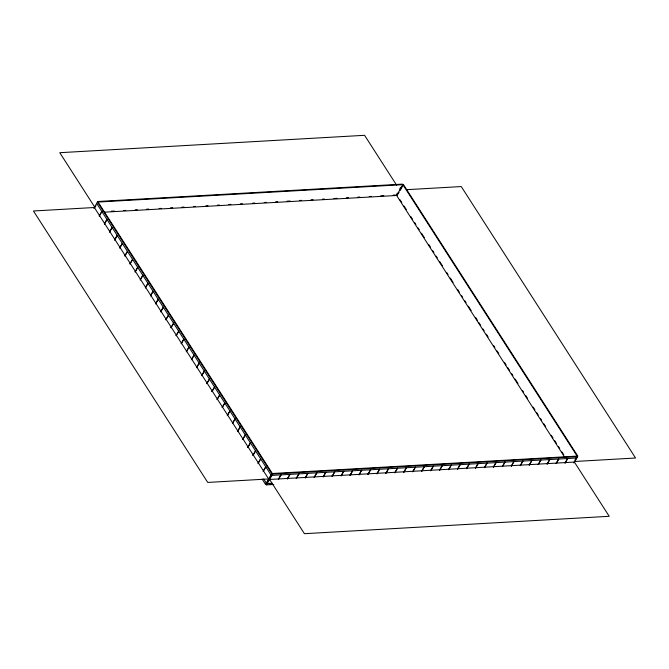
<?xml version="1.0" encoding="UTF-8"?>
<svg xmlns="http://www.w3.org/2000/svg" width="669" height="669" viewBox="0 0 669 669"><rect width="100%" height="100%" fill="white"/><g stroke="black" fill="none" stroke-linecap="round" stroke-linejoin="round"><path stroke-width="1" d="M93.827 208.41L97.707 201.511L402.504 184.117L577.498 456.651L573.877 462.973M94.956 207.474L95.985 205.667M99.204 215.936L101.788 211.421M99.313 216.104L101.897 211.588M104.331 223.914L106.915 219.407M104.439 224.082L107.023 219.566M109.457 231.9L112.041 227.385M109.557 232.059L112.141 227.544M114.575 239.878L117.159 235.363M114.683 240.037L117.267 235.53M119.701 247.856L122.285 243.34M119.81 248.023L122.394 243.508M124.827 255.834L127.411 251.318M124.927 256.001L127.511 251.485M129.945 263.812L132.529 259.296M130.054 263.979L132.638 259.463M135.071 271.79L137.655 267.274M135.171 271.957L137.764 267.441M140.189 279.767L142.781 275.26M140.298 279.935L142.882 275.419M145.315 287.754L147.899 283.238M145.424 287.913L148.008 283.397M150.441 295.731L153.025 291.216M150.542 295.89L153.134 291.383M155.559 303.709L158.152 299.194M155.668 303.877L158.252 299.361M160.685 311.687L163.269 307.171M160.794 311.854L163.378 307.339M165.812 319.665L168.396 315.149M165.912 319.832L168.496 315.316M170.93 327.643L173.514 323.127M171.038 327.81L173.622 323.294M176.056 335.621L178.64 331.113M176.164 335.788L178.748 331.272M181.182 343.607L183.766 339.091M181.282 343.766L183.866 339.25M186.3 351.585L188.884 347.069M186.408 351.743L188.993 347.236M191.426 359.562L194.01 355.047M191.535 359.73L194.119 355.214M196.552 367.54L199.136 363.024M196.653 367.707L199.237 363.192M201.67 375.518L204.254 371.002M201.779 375.685L204.363 371.17M206.796 383.496L209.38 378.98M206.897 383.663L209.489 379.147M211.914 391.474L214.506 386.966M212.023 391.641L214.607 387.125M217.04 399.46L219.624 394.944M217.149 399.619L219.733 395.103M222.167 407.438L224.751 402.922M222.267 407.597L224.859 403.089M227.284 415.416L229.877 410.9M227.393 415.574L229.977 411.067M232.411 423.393L234.995 418.878M232.519 423.561L235.103 419.045M237.537 431.371L240.121 426.855M237.637 431.538L240.221 427.023M242.655 439.349L245.239 434.833M242.763 439.516L245.347 435.001M247.781 447.327L250.365 442.819M247.89 447.494L250.474 442.978M397.336 193.14L396.299 194.947L564.745 457.278M399.661 189.084L400.698 187.278M396.65 195.49L402.855 184.661M398.038 194.102L399.067 192.296M400.104 190.489L403.466 184.627L577.757 456.074L574.144 462.396M252.907 455.313L255.491 450.797M253.007 455.472L255.591 450.956M258.025 463.291L260.609 458.775M258.134 463.45L260.718 458.942M263.151 471.269L265.735 466.753M263.26 471.428L265.844 466.92M262.148 479.104L265.534 484.373L271.739 473.543L577.757 456.074M265.534 484.373L266.145 484.339L272.35 473.51M266.145 484.339L266.496 484.883L272.701 474.053L577.498 456.651M278.296 479.405L280.88 474.89M278.48 479.397L281.064 474.881M287.252 478.895L289.844 474.38M287.444 478.887L290.028 474.371M296.216 478.385L298.8 473.869M296.4 478.377L298.984 473.861M305.173 477.875L307.757 473.359M305.357 477.867L307.941 473.351M314.137 477.365L316.721 472.849M314.321 477.348L316.905 472.841M323.094 476.846L325.678 472.339M323.278 476.838L325.862 472.322M332.05 476.336L334.634 471.829M332.234 476.328L334.826 471.812M341.014 475.826L343.598 471.311M341.198 475.818L343.782 471.302M349.971 475.316L352.555 470.8M350.155 475.308L352.739 470.792M358.927 474.806L361.519 470.29M359.119 474.798L361.703 470.282M367.891 474.296L370.475 469.78M368.075 474.279L370.659 469.772M376.848 473.786L379.432 469.27M377.032 473.769L379.616 469.262M385.812 473.267L388.396 468.76M385.996 473.259L388.58 468.743M394.769 472.757L397.353 468.241M394.953 472.749L397.537 468.233M403.725 472.247L406.309 467.731M403.909 472.239L406.493 467.723M412.689 471.737L415.273 467.221M412.873 471.729L415.457 467.213M421.646 471.227L424.23 466.711M421.83 471.219L424.414 466.703M430.602 470.717L433.186 466.201M430.786 470.7L433.378 466.193M439.566 470.198L442.15 465.691M439.75 470.19L442.334 465.674M448.523 469.688L451.107 465.181M448.707 469.68L451.291 465.164M457.479 469.178L460.071 464.662M457.671 469.17L460.255 464.654M466.444 468.668L469.028 464.152M466.628 468.66L469.212 464.144M475.4 468.158L477.984 463.642M475.584 468.149L478.168 463.634M484.364 467.648L486.948 463.132M484.548 467.631L487.132 463.124M493.321 467.138L495.905 462.622M493.505 467.121L496.089 462.614M502.277 466.619L504.861 462.112M502.461 466.611L505.045 462.095M511.241 466.109L513.825 461.593M511.425 466.101L514.009 461.585M520.198 465.599L522.782 461.083M520.382 465.591L522.966 461.075M529.154 465.089L531.738 460.573M529.338 465.08L531.93 460.565M538.119 464.579L540.703 460.063M538.302 464.57L540.886 460.055M547.075 464.069L549.659 459.553M547.259 464.052L549.843 459.544M556.031 463.55L558.623 459.043M556.223 463.542L558.807 459.026M564.996 463.04L567.58 458.533M565.18 463.032L567.764 458.516M575.081 459.72L577.146 456.107M403.466 184.627L97.448 202.088L271.739 473.543M406.551 189.687L461.259 186.567L635.55 458.014L574.654 461.493M111.263 211.22L114.391 211.044M123.748 210.509L125.831 210.384M135.197 209.857L137.27 209.732M146.636 209.196L148.719 209.079M159.122 208.485L161.204 208.368M170.562 207.833L172.644 207.716M182.001 207.181L184.084 207.064M193.45 206.529L195.532 206.412M205.935 205.818L208.009 205.701M217.375 205.166L219.457 205.04M228.815 204.513L230.897 204.388M240.263 203.853L242.345 203.736M252.74 203.142L254.822 203.025M264.188 202.49L266.27 202.373M275.628 201.837L277.71 201.72M287.076 201.185L290.195 201.009M299.553 200.474L301.635 200.349M311.001 199.822L313.084 199.697M322.441 199.161L324.524 199.044M333.881 198.509L337.009 198.333M346.366 197.798L348.449 197.681M357.815 197.146L359.889 197.029M369.255 196.494L371.337 196.377M380.694 195.841L383.822 195.666M393.18 195.131L395.262 195.005M104.331 212.182L397.261 195.457M271.923 475.408L576.72 458.006M267.266 483.528L272.35 483.244M269.264 484.164L271.346 484.047M266.496 484.883L273.78 484.465M396.6 185.162L364.58 135.305L59.784 152.699L94.605 206.93M400.079 199.847L401.776 202.481M404.026 206.002L406.284 209.514M410.799 216.539L412.489 219.173M414.747 222.693L415.875 224.45M418.133 227.962L419.262 229.718M421.512 233.23L424.338 237.62M428.846 244.653L430.543 247.287M432.793 250.8L433.922 252.556M436.18 256.076L437.309 257.833M439.566 261.345L442.385 265.735M446.9 272.768L448.029 274.524M450.279 278.036L453.105 282.427M457.613 289.451L459.31 292.094M461.56 295.606L462.689 297.362M464.947 300.874L466.076 302.631M468.333 306.143L471.152 310.541M475.667 317.566L477.357 320.2M479.046 322.834L480.743 325.477M483.001 328.989L484.122 330.745M486.38 334.257L488.077 336.892M493.714 345.681L494.843 347.437M497.1 350.949L498.79 353.583M504.434 362.372L506.124 365.006M507.813 367.641L509.51 370.275M511.768 373.787L512.889 375.543M515.147 379.064L517.973 383.454M522.481 390.479L523.61 392.235M525.867 395.755L527.557 398.389M533.201 407.17L534.891 409.804M536.58 412.439L538.277 415.081M540.535 418.593L541.656 420.349M543.914 423.862L545.611 426.496M551.248 435.285L552.945 437.919M554.634 440.553L556.324 443.187M558.582 446.7L559.71 448.464M561.968 451.976L563.658 454.611M97.707 201.511L272.701 474.053M96.671 203.443L270.962 474.898M263.695 478.954L266.312 483.018M94.413 207.507L33.45 210.986L207.741 482.433L268.637 478.962L94.346 207.507M574.395 462.07L269.599 479.464L304.42 533.695L609.216 516.301L574.362 462.011"/></g></svg>
